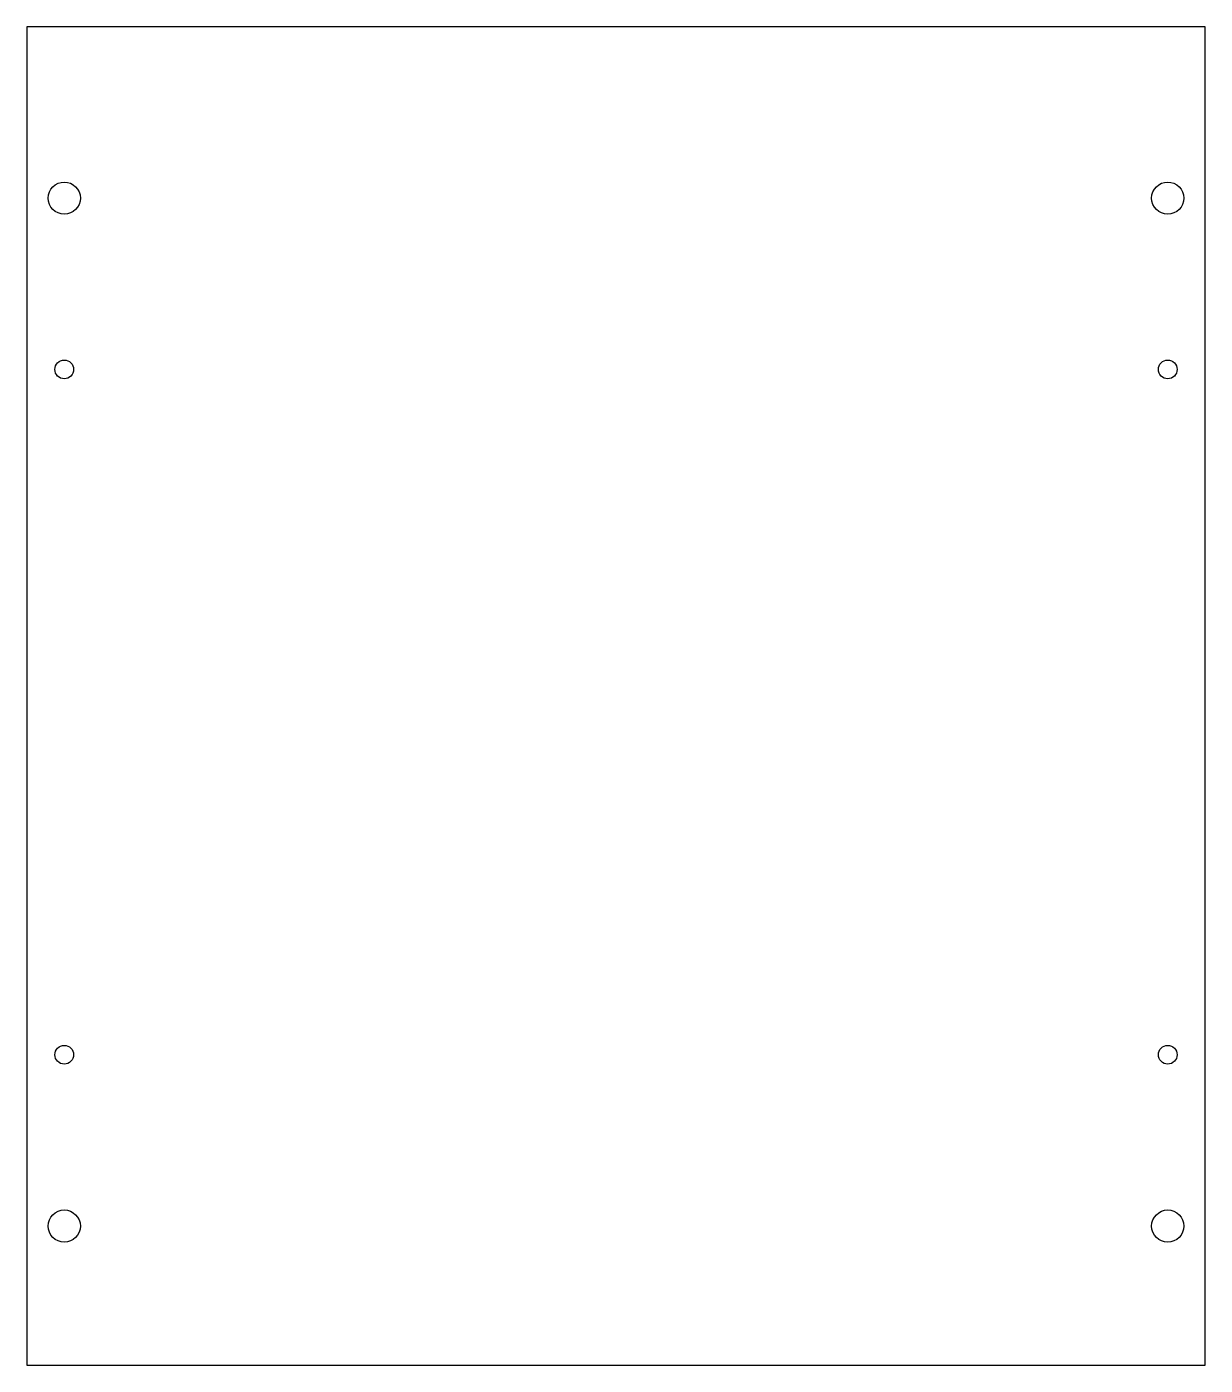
# Model space of a CAD drawing. Extents: x 0 to 220, y 0 to 250.
import ezdxf

# ---------------------------------------------------------------- set-up
doc = ezdxf.new("R2010")
doc.units = 0
for name, color, linetype in [('LATOE9K00', 7, 'CONTINUOUS'), ('PANEL12K00', 7, 'CONTINUOUS'), ('VERTICA10K00', 7, 'CONTINUOUS'), ('VERTICA5K00', 7, 'CONTINUOUS')]:
    doc.layers.add(name, color=color, linetype=linetype)

msp = doc.modelspace()

# ---------------------------------------------------------------- linework, layer by layer
at = {"layer": 'LATOE9K00', "color": 0}
for centre in [(7, 186), (213, 186), (7, 58), (213, 58)]:
    msp.add_circle(centre, 1.75, dxfattribs=at)
at = {"layer": 'PANEL12K00', "color": 0}
msp.add_lwpolyline([(0, 0), (220, 0), (220, 250), (0, 250)], close=True, dxfattribs=at)
at = {"layer": 'VERTICA10K00', "color": 0}
for centre in [(7, 218), (213, 218), (7, 26), (213, 26)]:
    msp.add_circle(centre, 3, dxfattribs=at)
at = {"layer": 'VERTICA5K00', "color": 0}
for centre in [(7, 186), (213, 186), (7, 58), (213, 58)]:
    msp.add_circle(centre, 1.75, dxfattribs=at)

doc.saveas('drawing.dxf')
